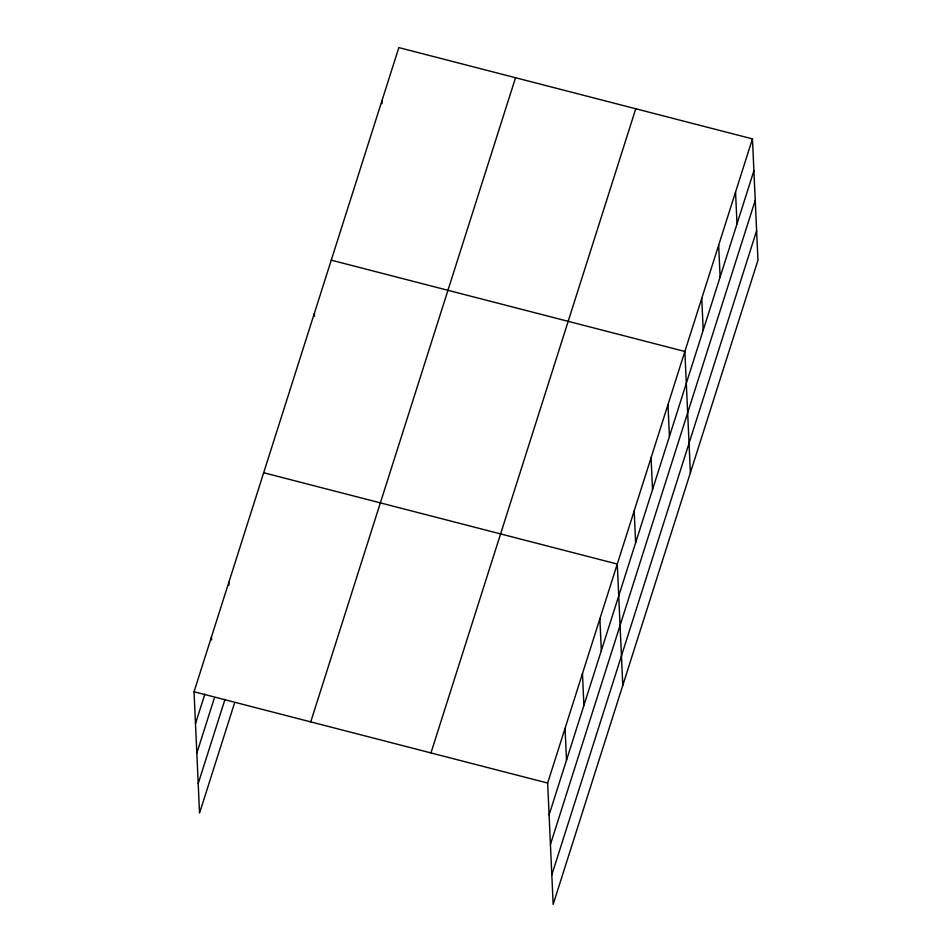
<?xml version="1.0" encoding="UTF-8"?>
<svg xmlns="http://www.w3.org/2000/svg" width="952" height="952" viewBox="0 0 952 952"><rect width="100%" height="100%" fill="white"/><g stroke="black" fill="none" stroke-linecap="round" stroke-linejoin="round"><path stroke-width="1.43" d="M234.359 703.599L199.551 813.103L194.041 691.759L398.84 47.6L752.449 138.897L757.959 260.241L553.16 904.4L547.65 783.056L752.449 138.897M195.481 723.627L204.858 694.151M196.826 753.151L214.236 698.399M198.206 783.579L224.993 699.339M310.733 721.89L515.532 77.731M430.958 752.925L635.757 108.766M549.09 814.924L753.901 170.765M550.434 844.46L755.245 200.301M551.815 874.876L756.626 230.717M331.26 260.17L684.869 351.466L690.378 472.811M263.668 472.739L617.277 564.048L622.787 685.38M194.041 691.759L547.65 783.056M735.551 192.042L737.003 223.91M718.665 245.188L720.105 277.056M701.767 298.333L703.207 330.201M667.971 404.612L669.423 436.48M651.073 457.757L652.525 489.625M634.175 510.903L635.627 542.771M599.879 618.8L601.319 650.668M582.469 673.552L583.909 705.42M565.06 728.304L566.5 760.172M381.942 100.745L382.073 103.637M314.362 313.315L314.493 316.219M228.849 582.255L228.98 585.147M211.451 637.007L211.582 639.899"/></g></svg>
